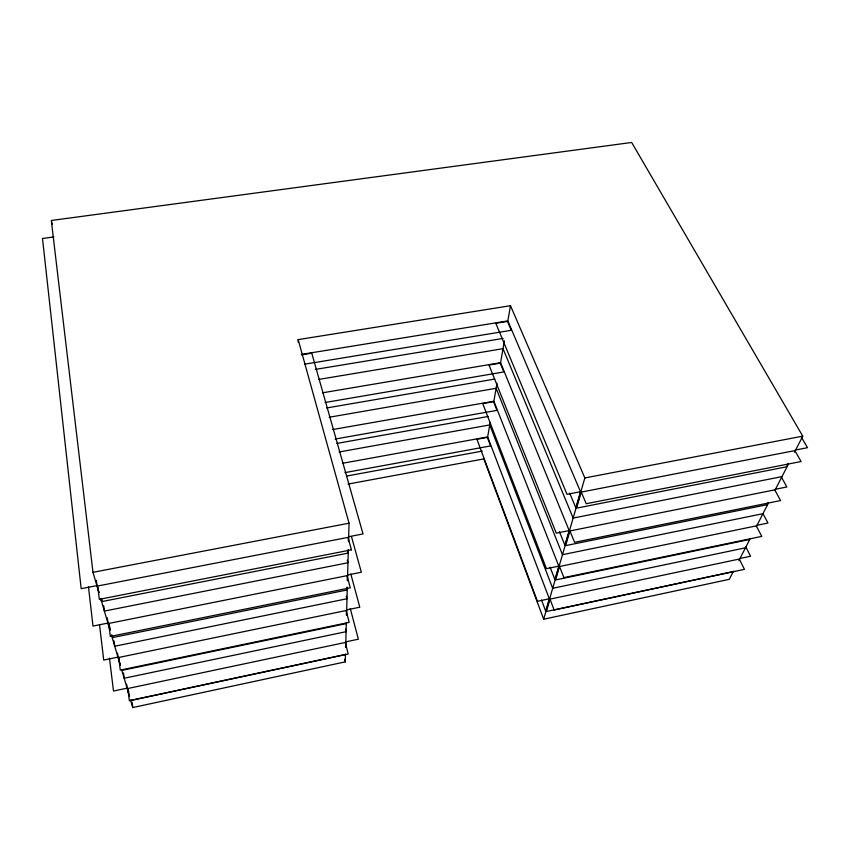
<?xml version="1.0" encoding="UTF-8"?>
<svg xmlns="http://www.w3.org/2000/svg" width="850" height="850" viewBox="0 0 850 850"><rect width="100%" height="100%" fill="white"/><g stroke="black" fill="none" stroke-linecap="round" stroke-linejoin="round"><path stroke-width="1.27" d="M346.715 587.435L346.651 590.059L112.827 637.521L112.136 635.173M347.692 550.566L347.618 553.201L102.255 601.503L101.554 599.112M345.557 646.712L345.684 641.878L358.371 639.189L350.253 608.472M346.396 615.198L346.545 609.928L359.784 607.197L350.816 573.973M347.342 580.263L347.48 575.025L361.335 572.252L351.464 536.541M348.086 552.574L348.149 549.929M348.404 540.696L348.511 536.743L363.024 533.928L311.748 353.164L301.314 354.864M130.528 699.901L132.781 707.54L345.281 661.863L345.493 653.979M345.674 647.413L346.343 622.444M346.556 614.55L347.299 587.18M347.469 580.752L348.319 549.567M348.532 541.652L349.031 523.196L298.169 339.618L510.489 305.703L584.853 477.955L543.671 619.214L729.3 579.317L733.486 571.147M487.475 437.994L490.195 422.397M493.712 402.178L497.016 383.169M500.353 364.002L504.379 340.85M507.769 321.321L510.489 305.703M549.323 598.782L537.434 601.301L476.924 439.28L487.804 437.293L549.323 598.782L545.711 611.171L541.503 599.983M558.822 566.132L546.454 568.682L482.726 403.591L494.02 401.604L558.822 566.132L554.901 579.583L550.099 567.216M569.171 530.581L556.272 533.163L489.005 365.043L500.735 363.056L569.171 530.581L564.899 545.243L559.449 531.696M580.486 491.714L567.014 494.328L495.805 323.287L508.013 321.3L580.486 491.714L575.822 507.769L569.702 493.149M549.992 599.133L554.136 610.003L744.441 569.33L739.277 559.056L549.992 599.133L546.369 611.511L732.817 571.668M559.523 566.493L563.911 577.617L761.759 536.371L756.277 525.884L559.523 566.493L555.592 579.944L749.275 539.548M569.914 530.942L574.568 542.321L780.576 500.554L774.743 489.866L569.914 530.942L565.633 545.615L767.136 504.709L768.304 502.424M581.262 492.086L586.213 503.721L801.104 461.518L794.856 450.606L581.262 492.086L576.576 508.141L786.558 466.809L788.332 463.335M738.873 560.66L750.284 538.411M756.319 526.649L768.315 503.274M774.849 490.524L788.513 463.898M794.442 452.338L802.751 436.146L631.667 142.46L51.308 220.49L92.979 572.326L98.866 592.333M131.229 700.241L344.951 654.564M126.639 684.207L127.149 688.149L113.496 691.039L109.491 658.197M739.511 558.567L750.55 556.229L745.726 546.763M127.787 688.511L345.27 642.472L348.224 654.011L129.381 700.793L127.787 688.511L128.817 692.028M745.45 547.825L552.681 588.296L489.749 424.926L339.097 451.987M122.442 670.289L345.759 623.709M120.413 665.242L118.022 657.103L103.721 660.057L99.493 624.463M756.511 525.385L767.975 523.016L763.013 513.666L562.477 554.699L496.124 388.28L329.131 417.265M118.681 657.475L346.109 610.534L349.201 622.37L120.286 670.097L118.681 657.475L119.361 659.802M110.075 630.094L108.014 623.071L92.99 626.089L88.453 586.553M774.977 489.356L786.888 486.965L781.745 477.679M108.694 623.454L347.034 575.652L350.274 587.796L110.309 636.438L108.694 623.454L110.075 628.139M781.989 476.616L573.155 518.064L503.019 348.67L318.931 379.397M99.089 592.747L96.985 585.607L81.175 588.678L42.5 238.489L53.901 236.927M795.101 450.096L807.5 447.684L801.508 437.378M92.979 572.326L349.031 523.196M584.853 477.955L802.751 436.146M348.054 484.075L483.841 458.915L543.671 619.214M344.973 472.621L490.599 445.931L487.209 437.006L342.624 463.271M346.864 476L482.248 451.106M336.908 443.413L488.24 416.457M335.123 439.067L496.963 410.369L493.404 401.317L332.658 429.558M326.729 407.957L494.732 379.068M325.051 402.507L503.837 371.939L500.087 362.759L322.458 392.828M315.254 369.431L503.041 338.417M304.47 364.214L511.286 330.289L507.333 320.992L301.761 354.354M100.842 598.697L101.543 601.077L101.214 598.442M127.149 688.149L129.561 696.341M100.704 598.581L109.926 629.914M111.403 634.939L120.169 664.711M121.624 669.63L128.658 693.536M347.267 560.192L347.958 562.753L104.391 611.086L103.743 605.827M346.311 596.19L346.981 598.751L114.729 646.234L114.07 640.974M345.429 629.096L346.099 631.667L124.153 678.258L123.484 672.987M344.632 659.292L345.281 661.863M51.606 221.776L52.222 224.336M132.079 702.27L132.781 707.54M117.523 653.161L118.022 657.103M107.355 617.801L108.014 623.071M96.358 580.338L96.985 585.607M298.169 339.618L298.244 342.221M351.443 549.833L99.312 599.346L97.707 586.001L348.033 537.381L351.443 549.833"/></g></svg>
